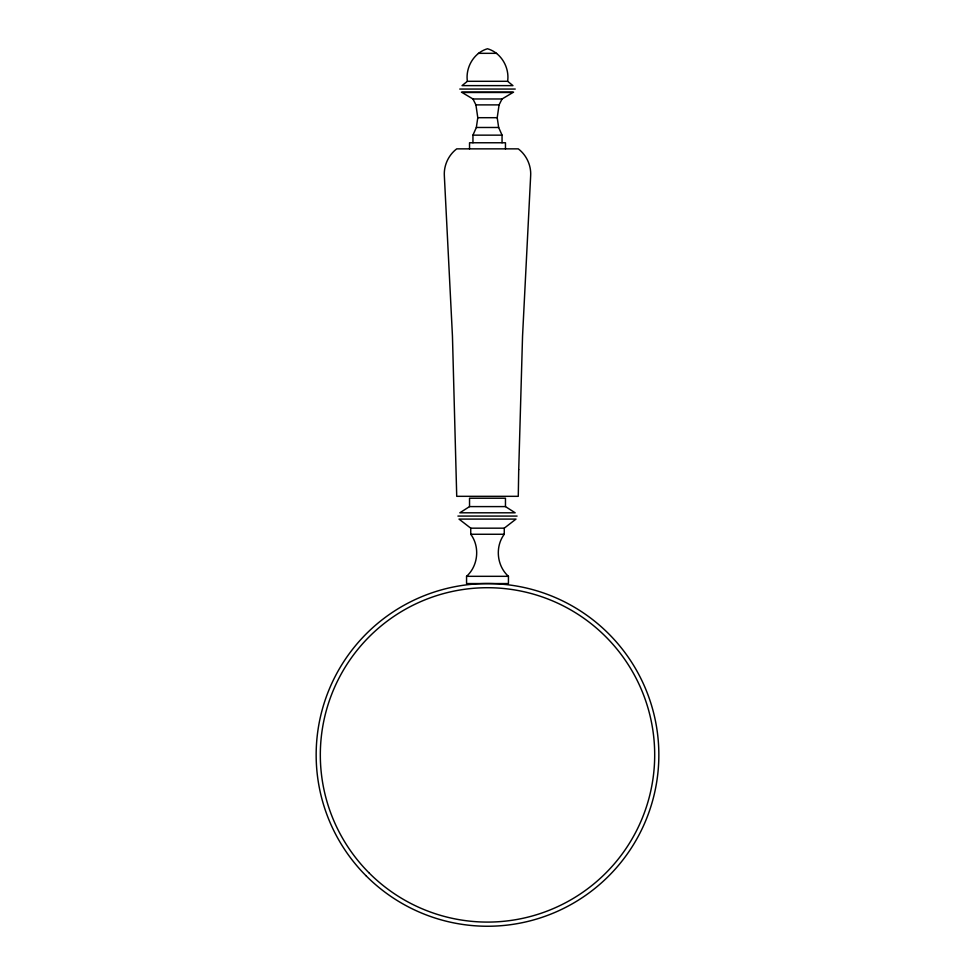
<?xml version="1.0" encoding="UTF-8"?>
<svg xmlns="http://www.w3.org/2000/svg" width="975" height="975" viewBox="0 0 975 975"><rect width="100%" height="100%" fill="white"/><g stroke="black" fill="none" stroke-linecap="round" stroke-linejoin="round"><path stroke-width="1.46" d="M507.634 81.303C509.633 67.494 501.211 52.735 487.5 48.75C473.789 52.735 465.367 67.494 467.366 81.303L462.04 85.629L512.96 85.629L507.634 81.303L467.366 81.303M502.052 142.764L502.052 135.147L498.664 127.481L497.213 117.695L499.078 104.886L502.052 98.975L512.96 92.491L462.04 92.491L472.948 98.975L502.052 98.975M472.948 142.764L472.948 135.147L476.336 127.481L477.787 117.695L475.922 104.886L472.948 98.975M504.258 528.17L504.258 534.263C494.91 546.792 496.799 565.878 508.438 576.322L508.438 583.562L466.562 583.562L466.562 576.322C478.201 565.878 480.09 546.792 470.742 534.263L470.742 528.17L459.006 519.09L515.994 519.09L504.258 528.17L470.742 528.17M469.536 506.598L459.834 512.801L515.166 512.801L505.464 506.598L469.536 506.598L469.536 498.225L505.464 498.225L505.464 506.598M478.42 53.332L496.58 53.332M459.761 89.054L515.239 89.054M461.407 92.137L513.593 92.137M475.922 104.886L499.078 104.886M477.787 117.695L497.213 117.695M476.336 127.481L498.664 127.481M472.948 135.147L502.052 135.147M457.921 516.08L517.079 516.08M470.742 534.263L504.258 534.263M466.562 576.322L508.438 576.322M505.464 148.858L505.464 142.764L469.536 142.764L469.536 148.858M518.724 469.609L518.273 496.324L456.727 496.324L452.449 336.07L444.356 175.963C443.649 165.604 448.439 155.11 456.727 148.858L518.273 148.858C526.561 155.11 531.351 165.604 530.644 175.963L522.551 336.07L518.724 469.609M366.344 876.062A171.344 171.344 0 0 0 653.006 799.256A171.344 171.344 0 0 0 443.15 589.4A171.344 171.344 0 0 0 366.344 876.062M369.281 873.125A167.2 167.2 0 0 0 648.997 798.184A167.2 167.2 0 0 0 444.222 593.409A167.2 167.2 0 0 0 369.281 873.125"/></g></svg>
